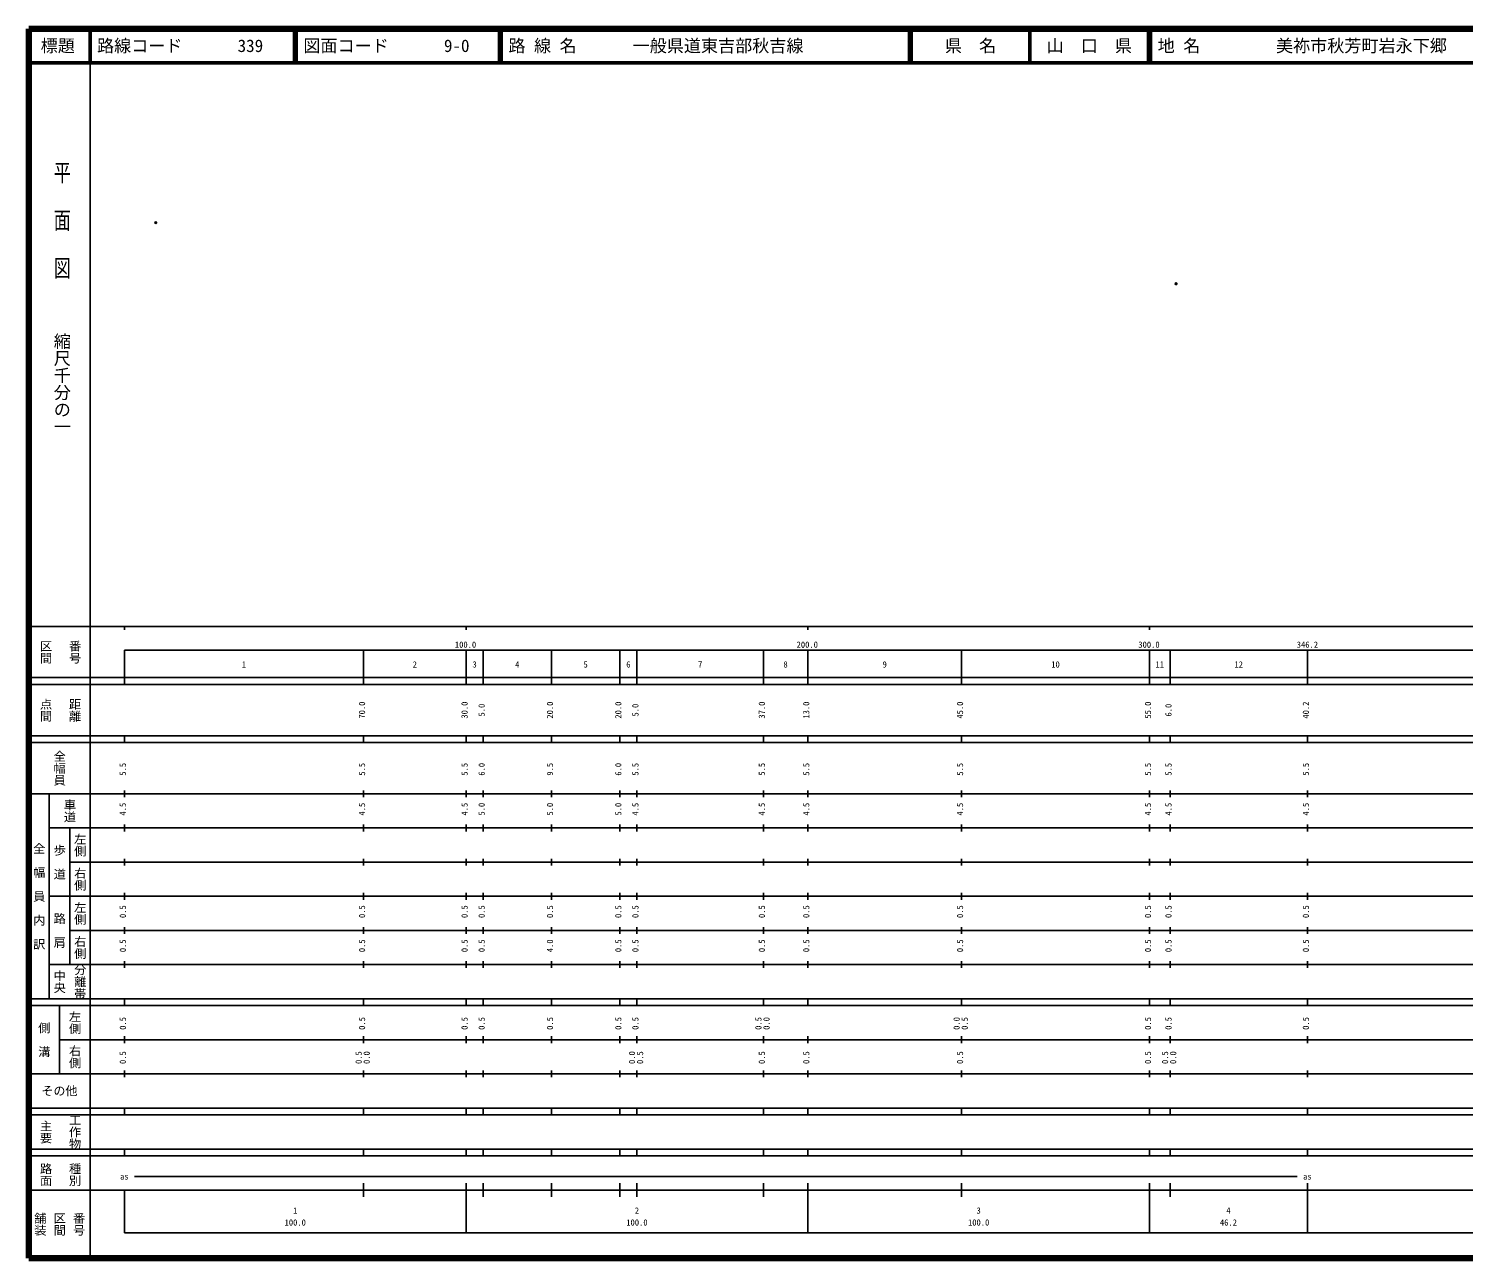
# Model space of a CAD drawing. Units: millimetres on the paper. Extents: x 40 to 680, y 20 to 380.
# Drawn here: x 40 to 459.8, y 20 to 380 of the extents above; entities that cross this region are included whole.
import ezdxf
from ezdxf.enums import TextEntityAlignment as Align

# ---------------------------------------------------------------- set-up
doc = ezdxf.new("R2010")
doc.units = ezdxf.units.MM
doc.header["$PDMODE"] = 32
doc.header["$PDSIZE"] = 0.5
doc.layers.add('M-OTRS', color=6, linetype='Continuous')
doc.layers.add('M-TTL-TXT', color=7, linetype='Continuous')
for name, color, linetype, lineweight in [('M-TTL', 2, 'Continuous', 140), ('M-TTL-BAND', 7, 'Continuous', 25), ('M-TTL-LINE', 7, 'Continuous', 50)]:
    doc.layers.add(name, color=color, linetype=linetype, lineweight=lineweight)
doc.styles.add('@ＭＳ ゴシック', font='')
doc.styles.add('ＭＳ ゴシック', font='')
doc.styles.get('@ＭＳ ゴシック').set_extended_font_data('@MS Gothic')
doc.styles.get('ＭＳ ゴシック').set_extended_font_data('MS Gothic')

msp = doc.modelspace()

# ---------------------------------------------------------------- linework, layer by layer
at = {"layer": 'M-OTRS'}
for p in [(77.182, 323.224), (375.775, 305.31)]:
    msp.add_point(p, dxfattribs=at)
at = {"layer": 'M-TTL'}
for p, q in [((40, 380), (40, 20)), ((680, 380), (40, 380)), ((40, 20), (680, 20))]:
    msp.add_line(p, q, dxfattribs=at)
at = {"layer": 'M-TTL-BAND'}
for p, q in [((58, 370), (58, 20)), ((40, 205), (579, 205)), ((68, 205), (68, 204)), ((168, 205), (168, 204)), ((268, 205), (268, 204)), ((368, 205), (368, 204)), ((68, 198), (579, 198)), ((68, 198), (68, 188)), ((138, 188), (138, 198)), ((168, 188), (168, 198)), ((173, 188), (173, 198)), ((193, 188), (193, 198)), ((213, 188), (213, 198)), ((218, 188), (218, 198)), ((255, 188), (255, 198)), ((268, 188), (268, 198)), ((313, 188), (313, 198)), ((368, 188), (368, 198)), ((374, 188), (374, 198)), ((414.2, 188), (414.2, 198)), ((40, 190), (579, 190)), ((40, 188), (579, 188)), ((40, 173), (579, 173)), ((68, 171), (68, 173)), ((138, 171), (138, 173)), ((168, 171), (168, 173)), ((173, 171), (173, 173)), ((193, 171), (193, 173)), ((213, 171), (213, 173)), ((218, 171), (218, 173)), ((255, 171), (255, 173)), ((268, 171), (268, 173)), ((313, 171), (313, 173)), ((368, 171), (368, 173)), ((374, 171), (374, 173)), ((414.2, 171), (414.2, 173)), ((40, 171), (579, 171)), ((40, 156), (579, 156)), ((46, 96), (46, 156)), ((68, 155), (68, 157)), ((138, 155), (138, 157)), ((168, 155), (168, 157)), ((173, 155), (173, 157)), ((193, 155), (193, 157)), ((213, 155), (213, 157)), ((218, 155), (218, 157)), ((255, 155), (255, 157)), ((268, 155), (268, 157)), ((313, 155), (313, 157)), ((368, 155), (368, 157)), ((374, 155), (374, 157)), ((414.2, 155), (414.2, 157)), ((68, 145), (68, 147)), ((138, 145), (138, 147)), ((168, 145), (168, 147)), ((173, 145), (173, 147)), ((193, 145), (193, 147)), ((213, 145), (213, 147)), ((218, 145), (218, 147)), ((255, 145), (255, 147)), ((268, 145), (268, 147)), ((313, 145), (313, 147)), ((368, 145), (368, 147)), ((374, 145), (374, 147)), ((414.2, 145), (414.2, 147)), ((46, 146), (579, 146)), ((52, 146), (52, 106)), ((52, 136), (579, 136)), ((68, 135), (68, 137)), ((138, 135), (138, 137)), ((168, 135), (168, 137)), ((173, 135), (173, 137)), ((193, 135), (193, 137)), ((213, 135), (213, 137)), ((218, 135), (218, 137)), ((255, 135), (255, 137)), ((268, 135), (268, 137)), ((313, 135), (313, 137)), ((368, 135), (368, 137)), ((374, 135), (374, 137)), ((414.2, 135), (414.2, 137)), ((46, 126), (579, 126)), ((68, 125), (68, 127)), ((138, 125), (138, 127)), ((168, 125), (168, 127)), ((173, 125), (173, 127)), ((193, 125), (193, 127)), ((213, 125), (213, 127)), ((218, 125), (218, 127)), ((255, 125), (255, 127)), ((268, 125), (268, 127)), ((313, 125), (313, 127)), ((368, 125), (368, 127)), ((374, 125), (374, 127)), ((414.2, 125), (414.2, 127)), ((52, 116), (579, 116)), ((68, 115), (68, 117)), ((138, 115), (138, 117)), ((168, 115), (168, 117)), ((173, 115), (173, 117)), ((193, 115), (193, 117)), ((213, 115), (213, 117)), ((218, 115), (218, 117)), ((255, 115), (255, 117)), ((268, 115), (268, 117)), ((313, 115), (313, 117)), ((368, 115), (368, 117)), ((374, 115), (374, 117)), ((414.2, 115), (414.2, 117)), ((46, 106), (579, 106)), ((68, 105), (68, 107)), ((138, 105), (138, 107)), ((168, 105), (168, 107)), ((173, 105), (173, 107)), ((193, 105), (193, 107)), ((213, 105), (213, 107)), ((218, 105), (218, 107)), ((255, 105), (255, 107)), ((268, 105), (268, 107)), ((313, 105), (313, 107)), ((368, 105), (368, 107)), ((374, 105), (374, 107)), ((414.2, 105), (414.2, 107)), ((40, 96), (579, 96)), ((40, 94), (579, 94)), ((49, 94), (49, 74)), ((68, 94), (68, 96)), ((138, 94), (138, 96)), ((168, 94), (168, 96)), ((173, 94), (173, 96)), ((193, 94), (193, 96)), ((213, 94), (213, 96)), ((218, 94), (218, 96)), ((255, 94), (255, 96)), ((268, 94), (268, 96)), ((313, 94), (313, 96)), ((368, 94), (368, 96)), ((374, 94), (374, 96)), ((414.2, 94), (414.2, 96)), ((49, 84), (579, 84)), ((68, 83), (68, 85)), ((138, 83), (138, 85)), ((168, 83), (168, 85)), ((173, 83), (173, 85)), ((193, 83), (193, 85)), ((213, 83), (213, 85)), ((218, 83), (218, 85)), ((255, 83), (255, 85)), ((268, 83), (268, 85)), ((313, 83), (313, 85)), ((368, 83), (368, 85)), ((374, 83), (374, 85)), ((414.2, 83), (414.2, 85)), ((40, 74), (579, 74)), ((68, 73), (68, 75)), ((138, 73), (138, 75)), ((168, 73), (168, 75)), ((173, 73), (173, 75)), ((193, 73), (193, 75)), ((213, 73), (213, 75)), ((218, 73), (218, 75)), ((255, 73), (255, 75)), ((268, 73), (268, 75)), ((313, 73), (313, 75)), ((368, 73), (368, 75)), ((374, 73), (374, 75)), ((414.2, 73), (414.2, 75)), ((40, 64), (579, 64)), ((68, 62), (68, 64)), ((138, 62), (138, 64)), ((168, 62), (168, 64)), ((173, 62), (173, 64)), ((193, 62), (193, 64)), ((213, 62), (213, 64)), ((218, 62), (218, 64)), ((255, 62), (255, 64)), ((268, 62), (268, 64)), ((313, 62), (313, 64)), ((368, 62), (368, 64)), ((374, 62), (374, 64)), ((414.2, 62), (414.2, 64)), ((40, 62), (579, 62)), ((40, 52), (579, 52)), ((68, 50), (68, 52)), ((138, 50), (138, 52)), ((168, 50), (168, 52)), ((173, 50), (173, 52)), ((193, 50), (193, 52)), ((213, 50), (213, 52)), ((218, 50), (218, 52)), ((255, 50), (255, 52)), ((268, 50), (268, 52)), ((313, 50), (313, 52)), ((368, 50), (368, 52)), ((374, 50), (374, 52)), ((414.2, 50), (414.2, 52)), ((40, 50), (579, 50)), ((71, 44), (411.2, 44)), ((138, 38), (138, 42)), ((168, 27.5), (168, 42)), ((173, 38), (173, 42)), ((193, 38), (193, 42)), ((213, 38), (213, 42)), ((218, 38), (218, 42)), ((255, 38), (255, 42)), ((268, 27.5), (268, 42)), ((313, 38), (313, 42)), ((368, 27.5), (368, 42)), ((374, 38), (374, 42)), ((414.2, 27.5), (414.2, 42)), ((40, 40), (579, 40)), ((68, 40), (68, 27.5)), ((68, 27.5), (579, 27.5))]:
    msp.add_line(p, q, dxfattribs=at)
at = {"layer": 'M-TTL-LINE'}
for p, q in [((58, 380), (58, 370)), ((117.75, 380), (117.75, 370)), ((118.25, 380), (118.25, 370)), ((177.75, 380), (177.75, 370)), ((178.25, 380), (178.25, 370)), ((297.75, 380), (297.75, 370)), ((298.25, 380), (298.25, 370)), ((333, 380), (333, 370)), ((367.75, 380), (367.75, 370)), ((368.25, 380), (368.25, 370)), ((40, 370), (680, 370))]:
    msp.add_line(p, q, dxfattribs=at)

# ---------------------------------------------------------------- texts
at = {"layer": 'M-TTL-BAND', "style": '@ＭＳ ゴシック', "width": 1.4}
msp.add_text('平  面  図', height=3.666, rotation=270, dxfattribs=at).set_placement((49.777, 306.475), align=Align.MIDDLE_RIGHT)
at = {"layer": 'M-TTL-BAND', "style": '@ＭＳ ゴシック'}
msp.add_text('縮尺千分の一', height=3.666, rotation=270, dxfattribs=at).set_placement((49.777, 261.03), align=Align.MIDDLE_RIGHT)
for s, p in [('区間', (45, 197.5)), ('番号', (53.5, 197.5)), ('点間', (45, 180.5)), ('距離', (53.5, 180.5)), ('全幅員', (49, 163.5)), ('車道', (52, 151)), ('左側', (55, 141)), ('全\u3000幅\u3000員\u3000内\u3000訳', (43, 126)), ('歩\u3000道', (49, 136)), ('右側', (55, 131)), ('左側', (55, 121)), ('路\u3000肩', (49, 116)), ('右側', (55, 111)), ('分離帯', (55, 101)), ('中央', (49, 101)), ('側\u3000溝', (44.5, 84)), ('左側', (53.5, 89)), ('右側', (53.5, 79)), ('主要', (45, 57)), ('工作物', (53.5, 57)), ('路面', (45, 44.5)), ('種別', (53.5, 44.5)), ('舗装', (43.333, 30)), ('区間', (49, 30)), ('番号', (54.667, 30))]:
    msp.add_text(s, height=2.566, rotation=270, dxfattribs=at).set_placement(p, align=Align.MIDDLE_CENTER)
at = {"layer": 'M-TTL-BAND', "style": 'ＭＳ ゴシック'}
for s, p in [('100.0', (167.844, 198.195)), ('200.0', (267.844, 198.195)), ('300.0', (367.844, 198.195)), ('346.2', (414.2, 198.195)), ('1', (103, 192.405)), ('2', (153, 192.405)), ('3', (170.5, 192.405)), ('4', (183, 192.405)), ('5', (203, 192.405)), ('6', (215.5, 192.405)), ('7', (236.5, 192.405)), ('8', (261.5, 192.405)), ('9', (290.5, 192.405)), ('10', (340.5, 192.405)), ('11', (371, 192.405)), ('12', (394.1, 192.405)), ('as', (68, 42.5)), ('as', (414.2, 42.5)), ('1', (118, 32.523)), ('2', (218, 32.523)), ('3', (318, 32.523)), ('4', (391.1, 32.523)), ('100.0', (118, 29.033)), ('100.0', (218, 29.033)), ('100.0', (318, 29.033)), ('46.2', (391.1, 29.033))]:
    msp.add_text(s, height=1.833, dxfattribs=at).set_placement(p, align=Align.BOTTOM_CENTER)
for s, p in [('70.0', (139, 180.5)), ('30.0', (169, 180.5)), ('5.0', (174, 180.5)), ('20.0', (194, 180.5)), ('20.0', (214, 180.5)), ('5.0', (219, 180.5)), ('37.0', (256, 180.5)), ('13.0', (269, 180.5)), ('45.0', (314, 180.5)), ('55.0', (369, 180.5)), ('6.0', (375, 180.5)), ('40.2', (415.2, 180.5)), ('5.5', (69, 163.174)), ('5.5', (139, 163.174)), ('5.5', (169, 163.174)), ('6.0', (174, 163.174)), ('9.5', (194, 163.174)), ('6.0', (214, 163.174)), ('5.5', (219, 163.174)), ('5.5', (256, 163.174)), ('5.5', (269, 163.174)), ('5.5', (314, 163.174)), ('5.5', (369, 163.174)), ('5.5', (375, 163.174)), ('5.5', (415.2, 163.174)), ('4.5', (69, 151.5)), ('4.5', (139, 151.5)), ('4.5', (169, 151.5)), ('5.0', (174, 151.5)), ('5.0', (194, 151.5)), ('5.0', (214, 151.5)), ('4.5', (219, 151.5)), ('4.5', (256, 151.5)), ('4.5', (269, 151.5)), ('4.5', (314, 151.5)), ('4.5', (369, 151.5)), ('4.5', (375, 151.5)), ('4.5', (415.2, 151.5)), ('0.5', (69, 121.5)), ('0.5', (139, 121.5)), ('0.5', (169, 121.5)), ('0.5', (174, 121.5)), ('0.5', (194, 121.5)), ('0.5', (214, 121.5)), ('0.5', (219, 121.5)), ('0.5', (256, 121.5)), ('0.5', (269, 121.5)), ('0.5', (314, 121.5)), ('0.5', (369, 121.5)), ('0.5', (375, 121.5)), ('0.5', (415.2, 121.5)), ('0.5', (69, 111.5)), ('0.5', (139, 111.5)), ('0.5', (169, 111.5)), ('0.5', (174, 111.5)), ('4.0', (194, 111.5)), ('0.5', (214, 111.5)), ('0.5', (219, 111.5)), ('0.5', (256, 111.5)), ('0.5', (269, 111.5)), ('0.5', (314, 111.5)), ('0.5', (369, 111.5)), ('0.5', (375, 111.5)), ('0.5', (415.2, 111.5)), ('0.5', (69, 88.764)), ('0.5', (139, 88.764)), ('0.5', (169, 88.764)), ('0.5', (174, 88.764)), ('0.5', (194, 88.764)), ('0.5', (214, 88.764)), ('0.5', (219, 88.764)), ('0.5', (255, 88.764)), ('0.0', (257.37, 88.764)), ('0.0', (313, 88.764)), ('0.5', (315.37, 88.764)), ('0.5', (369, 88.764)), ('0.5', (375, 88.764)), ('0.5', (415.2, 88.764)), ('0.5', (69, 78.764)), ('0.5', (138, 78.764)), ('0.0', (140.37, 78.764)), ('0.0', (218, 78.764)), ('0.5', (220.37, 78.764)), ('0.5', (256, 78.764)), ('0.5', (269, 78.764)), ('0.5', (314, 78.764)), ('0.5', (369, 78.764)), ('0.5', (374, 78.764)), ('0.0', (376.37, 78.764))]:
    msp.add_text(s, height=1.833, rotation=90, dxfattribs=at).set_placement(p, align=Align.BOTTOM_CENTER)
msp.add_text('その他', height=2.566, dxfattribs=at).set_placement((49, 69), align=Align.MIDDLE_CENTER)
at = {"layer": 'M-TTL-TXT', "style": 'ＭＳ ゴシック'}
for s, p in [('標題', (48.5, 375)), ('県\u3000名', (315.625, 375)), ('山\u3000口\u3000県', (350.375, 375))]:
    msp.add_text(s, height=3.666, dxfattribs=at).set_placement(p, align=Align.MIDDLE_CENTER)
for s, p in [('路線コード', (60, 375)), ('339', (101.142, 375)), ('図面コード', (120.38, 375)), ('9-0', (161.521, 375)), ('路 線 名', (180.38, 375)), ('一般県道東吉部秋吉線', (216.734, 375)), ('地 名', (370.38, 375)), ('美祢市秋芳町岩永下郷', (405.024, 375))]:
    msp.add_text(s, height=3.666, dxfattribs=at).set_placement(p, align=Align.MIDDLE_LEFT)

doc.saveas('drawing.dxf')
